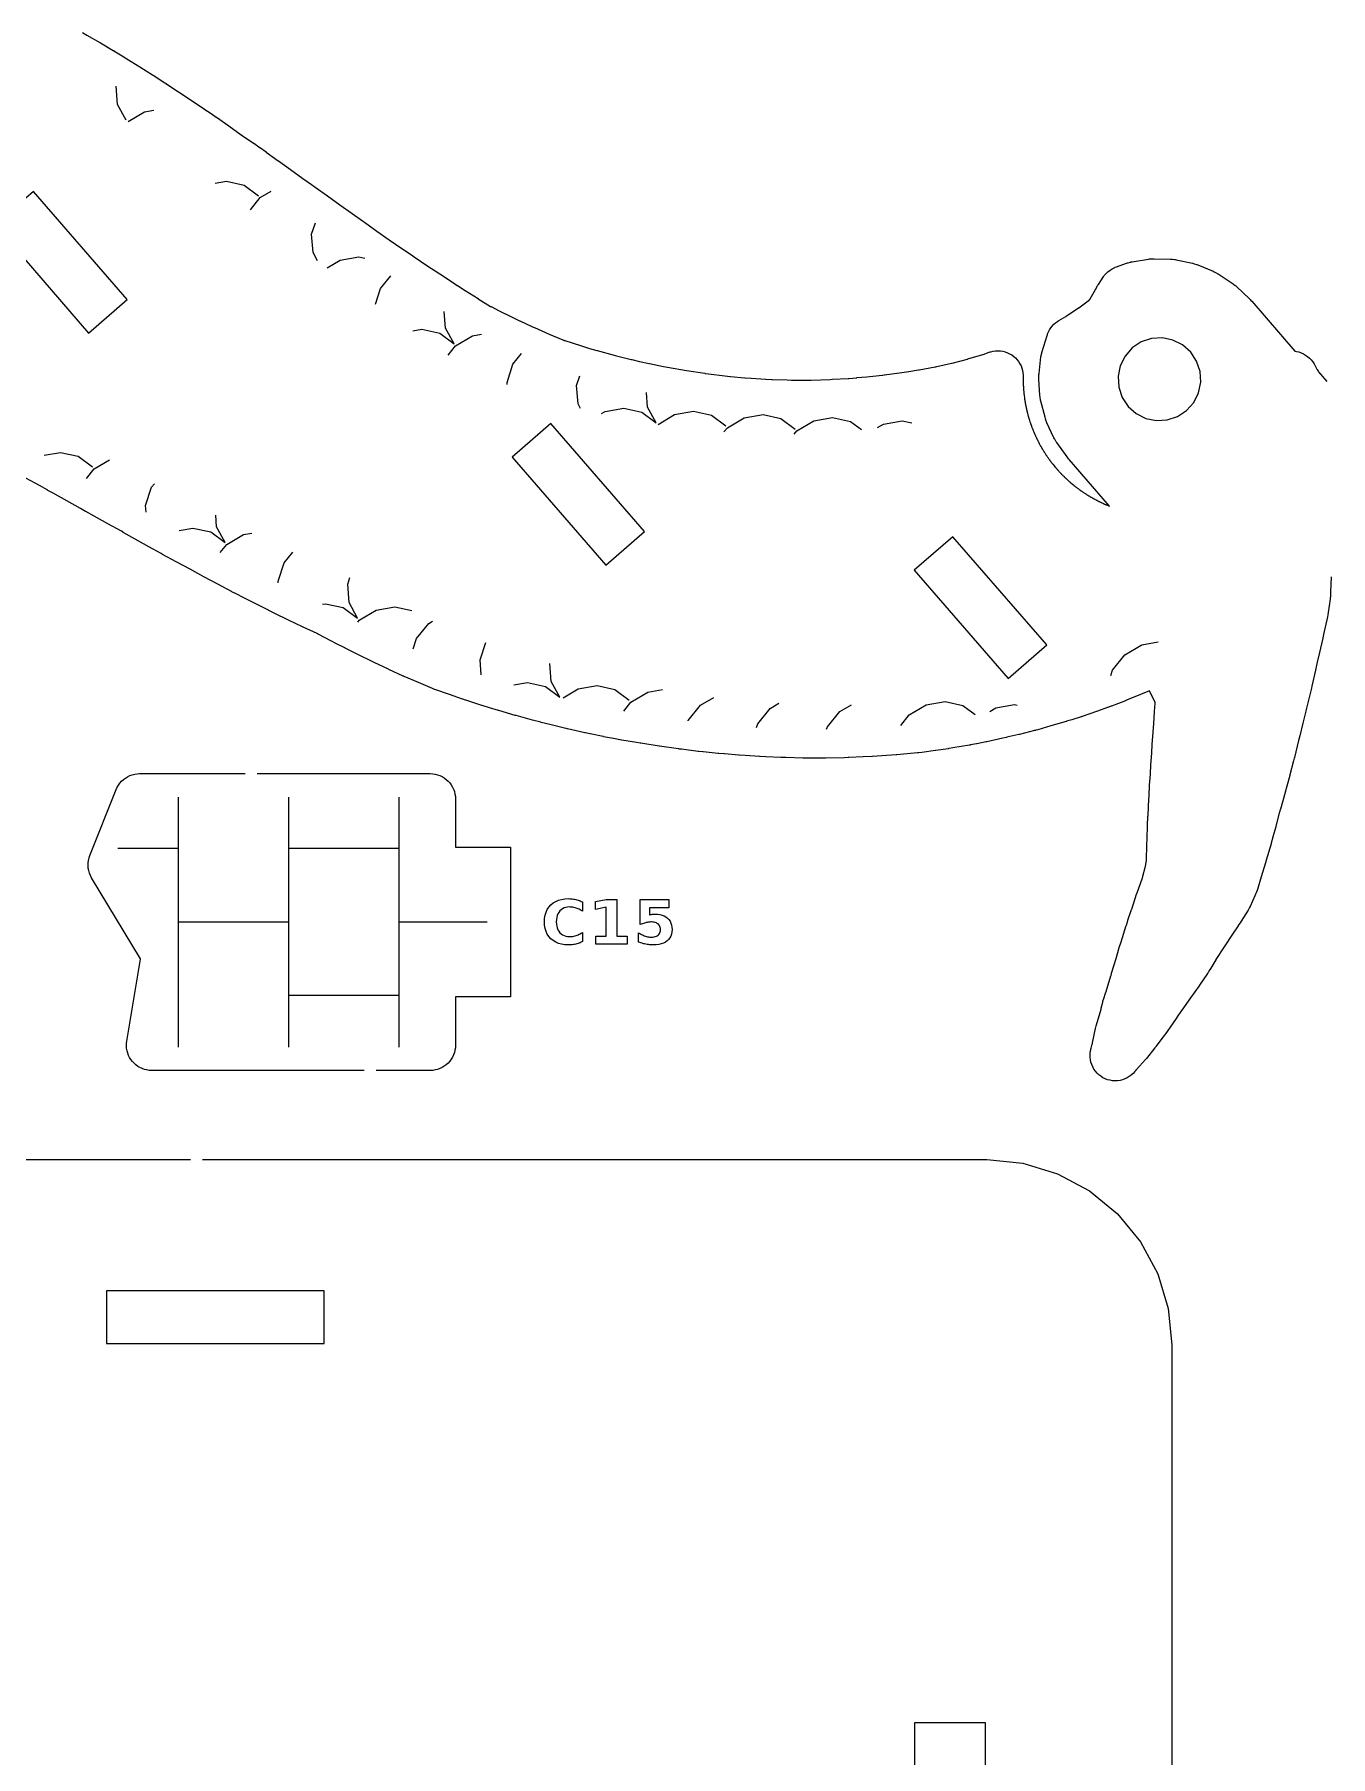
# Model space of a CAD drawing. Header units: millimetres. Extents: x 3 to 297, y 9 to 291.
# Drawn here: x 189.2 to 259.7, y 122.6 to 216.3 of the extents above; entities that cross this region are included whole.
import ezdxf

# ---------------------------------------------------------------- set-up
doc = ezdxf.new("R2010")
doc.units = ezdxf.units.MM
for name, color, linetype in [('CUT', 1, 'CONTINUOUS'), ('ENGRAVE', 5, 'CONTINUOUS'), ('SCORE', 7, 'CONTINUOUS')]:
    doc.layers.add(name, color=color, linetype=linetype)

msp = doc.modelspace()

# ---------------------------------------------------------------- linework, layer by layer
at = {"layer": 'CUT', "color": 1}
for points in [[(191.7605, 216.4085), (192.0038, 216.2678), (192.7196, 215.8595), (192.7291, 215.8541), (192.7385, 215.8486), (192.7479, 215.8431), (193.4452, 215.4302), (193.4554, 215.4241), (193.4655, 215.418), (193.4756, 215.4119), (193.9185, 215.1389), (193.923, 215.1361), (194.1742, 214.98), (194.1766, 214.9785), (194.8854, 214.5357), (195.5835, 214.101), (195.5911, 214.0962), (195.5988, 214.0913), (195.6065, 214.0864), (196.2492, 213.6739), (196.2534, 213.6712), (196.2842, 213.6512), (196.2932, 213.6454), (196.3021, 213.6395), (196.311, 213.6336), (196.9904, 213.1784), (197.6801, 212.7196), (198.3605, 212.2691), (198.3671, 212.2648), (198.3736, 212.2604), (198.3801, 212.256), (198.7674, 211.9929), (198.7715, 211.9902), (199.0457, 211.8025), (199.0519, 211.7982), (199.0581, 211.7939), (199.0644, 211.7895), (199.7312, 211.3218), (200.413, 210.843), (201.0841, 210.3791), (201.0897, 210.3752), (201.447, 210.1256), (201.4511, 210.1227), (201.7598, 209.9053), (201.7675, 209.8998), (202.4295, 209.4265), (202.4346, 209.4229), (203.0965, 208.945), (203.7614, 208.4654), (203.768, 208.4608), (204.2345, 208.1335), (204.2388, 208.1305), (204.4363, 207.9908), (204.4402, 207.988), (205.1077, 207.5123), (205.7767, 207.0345), (206.4474, 206.5559), (207.0098, 206.1556), (207.0139, 206.1527), (207.1201, 206.0765), (207.7966, 205.5949), (208.472, 205.1238), (209.1496, 204.66), (209.6743, 204.3046), (209.6788, 204.3015), (209.8333, 204.196), (210.5223, 203.7289), (211.214, 203.2676), (211.9097, 202.8132), (212.1731, 202.6445), (212.1784, 202.6411), (212.5992, 202.3688), (212.6044, 202.3655), (213.304, 201.9228), (213.3116, 201.9181), (213.9869, 201.5043), (214.0074, 201.4923), (214.0282, 201.4807), (214.0491, 201.4694), (214.4103, 201.2851), (214.7823, 201.0967), (214.7929, 201.0914), (215.5659, 200.7183), (215.5735, 200.7147), (216.2273, 200.4101), (216.3586, 200.3494), (216.3695, 200.3445), (217.1679, 199.9939), (217.1786, 199.9894), (217.9122, 199.6836), (217.9199, 199.6805), (217.9601, 199.6643), (217.9806, 199.6566), (218.0011, 199.6492), (218.0218, 199.6421), (218.8783, 199.3678), (218.886, 199.3654), (219.3714, 199.217), (219.3775, 199.2152), (219.7722, 199.099), (219.7798, 199.0968), (219.7875, 199.0946), (219.7951, 199.0925), (220.7154, 198.8473), (220.7218, 198.8456), (220.7628, 198.8352), (221.6491, 198.6122), (221.6569, 198.6103), (221.6648, 198.6085), (221.6726, 198.6067), (222.0984, 198.5114), (222.1017, 198.5106), (222.6273, 198.3916), (222.6381, 198.3893), (223.3981, 198.2315), (223.4071, 198.2297), (223.6127, 198.1904), (223.6246, 198.1883), (224.6487, 198.0128), (224.6514, 198.0124), (225.6578, 197.8596), (225.6655, 197.8585), (225.6731, 197.8575), (225.6807, 197.8565), (225.8582, 197.8341), (226.7316, 197.7233), (226.7424, 197.7221), (227.0305, 197.6906), (227.0369, 197.6899), (227.0433, 197.6893), (227.0497, 197.6887), (227.8307, 197.6201), (227.8395, 197.6194), (228.1821, 197.5942), (228.9464, 197.5393), (228.9534, 197.5389), (228.9605, 197.5384), (228.9675, 197.538), (229.289, 197.5224), (229.296, 197.5221), (229.3031, 197.5218), (229.3101, 197.5216), (230.1379, 197.5005), (230.3786, 197.4956), (230.3876, 197.4955), (231.3276, 197.4903), (231.3343, 197.4903), (231.341, 197.4903), (231.3473, 197.4904), (231.4378, 197.4919), (231.4486, 197.4921), (232.4667, 197.526), (232.4746, 197.5264), (232.6026, 197.5323), (232.6103, 197.5327), (233.4615, 197.5828), (233.47, 197.5833), (233.4784, 197.584), (233.4869, 197.5846), (233.9249, 197.6226), (233.9312, 197.6232), (234.4653, 197.6751), (235.3089, 197.7653), (235.3156, 197.7661), (235.418, 197.7783), (235.4269, 197.7794), (236.3804, 197.9064), (236.7512, 197.9595), (236.7579, 197.9605), (237.2873, 198.0423), (237.2975, 198.0439), (237.3077, 198.0457), (237.3179, 198.0475), (238.1991, 198.2142), (238.2065, 198.2157), (238.2139, 198.2171), (238.2213, 198.2187), (238.2885, 198.2332), (239.0798, 198.4074), (239.0913, 198.41), (239.1029, 198.4128), (239.1144, 198.4157), (239.9452, 198.6327), (239.9538, 198.635), (239.9593, 198.6365), (239.9778, 198.6418), (240.7787, 198.881), (240.7905, 198.8847), (240.8023, 198.8885), (240.8141, 198.8924), (241.1336, 199.002), (241.195, 199.0215), (241.2257, 199.0304), (241.3521, 199.0606), (241.4825, 199.0788), (241.6141, 199.0845), (241.7457, 199.0775), (241.876, 199.058), (242.0038, 199.0261), (242.1279, 198.9821), (242.2473, 198.9264), (242.3608, 198.8596), (242.4674, 198.7822), (242.5661, 198.695), (242.656, 198.5987), (242.7363, 198.4943), (242.8062, 198.3827), (242.8652, 198.2648), (242.9125, 198.1419), (242.9479, 198.0151), (242.971, 197.8854), (242.9815, 197.7559), (242.9828, 197.7137), (242.9834, 197.6506), (242.9832, 197.6383), (242.9829, 197.6209), (242.9825, 197.6092), (242.9823, 197.5951), (242.9821, 197.5486), (242.9822, 197.5345), (242.9824, 197.5226), (242.9835, 197.4903), (242.9841, 197.4627), (242.9846, 197.4242), (242.9845, 197.3855), (242.9845, 197.3808), (242.9844, 197.3666), (242.9845, 197.3525), (242.9848, 197.3383), (242.9861, 197.2919), (242.9867, 197.2778), (242.9874, 197.2661), (242.9882, 197.2488), (242.9889, 197.2314), (242.9894, 197.2141), (242.9898, 197.2024), (242.9903, 197.1883), (242.9926, 197.1419), (242.9935, 197.1278), (242.9944, 197.116), (242.9972, 197.0837), (242.9994, 197.0562), (243.002, 197.0178), (243.004, 196.9792), (243.0042, 196.9744), (243.0049, 196.9603), (243.0058, 196.9462), (243.0068, 196.9321), (243.0108, 196.8858), (243.0121, 196.8717), (243.0134, 196.8601), (243.0151, 196.8428), (243.0168, 196.8255), (243.0183, 196.8082), (243.0193, 196.7966), (243.0206, 196.7825), (243.0255, 196.7363), (243.0271, 196.7223), (243.0286, 196.7107), (243.0307, 196.6935), (243.0327, 196.6762), (243.0346, 196.659), (243.0358, 196.6477), (243.0373, 196.6338), (243.0471, 196.5569), (243.0489, 196.5433), (243.0576, 196.4816), (243.0597, 196.4676), (243.0616, 196.4561), (243.0643, 196.4389), (243.0669, 196.4218), (243.0694, 196.4046), (243.071, 196.393), (243.0731, 196.3791), (243.0805, 196.3332), (243.0829, 196.3193), (243.085, 196.3078), (243.0881, 196.2907), (243.091, 196.2736), (243.0938, 196.2565), (243.0957, 196.2449), (243.098, 196.231), (243.1064, 196.1853), (243.1091, 196.1714), (243.1115, 196.1598), (243.1185, 196.1282), (243.1242, 196.1011), (243.1317, 196.0634), (243.1387, 196.0254), (243.1395, 196.0207), (243.1421, 196.0068), (243.1448, 195.9929), (243.1476, 195.9791), (243.1575, 195.9337), (243.1607, 195.9199), (243.1635, 195.9085), (243.1674, 195.8916), (243.1713, 195.8747), (243.1751, 195.8578), (243.1775, 195.8464), (243.1807, 195.8326), (243.1915, 195.7874), (243.1949, 195.7737), (243.198, 195.7622), (243.2067, 195.7311), (243.2139, 195.7044), (243.2235, 195.6671), (243.2326, 195.6296), (243.2336, 195.6249), (243.2369, 195.6111), (243.2404, 195.5974), (243.244, 195.5837), (243.2564, 195.539), (243.2603, 195.5254), (243.2637, 195.5142), (243.2686, 195.4976), (243.2733, 195.4809), (243.278, 195.4642), (243.2811, 195.4529), (243.285, 195.4393), (243.2983, 195.3948), (243.3025, 195.3813), (243.3061, 195.3702), (243.3113, 195.3536), (243.3164, 195.337), (243.3215, 195.3204), (243.3247, 195.3096), (243.3288, 195.2962), (243.3525, 195.2224), (243.3568, 195.2093), (243.3767, 195.1503), (243.3813, 195.1369), (243.3853, 195.126), (243.3911, 195.1096), (243.3968, 195.0932), (243.4024, 195.0768), (243.4061, 195.0657), (243.4107, 195.0523), (243.4264, 195.0086), (243.4314, 194.9954), (243.4356, 194.9845), (243.4417, 194.9682), (243.4477, 194.952), (243.4537, 194.9356), (243.4576, 194.9247), (243.4625, 194.9114), (243.479, 194.868), (243.4842, 194.8548), (243.4887, 194.8439), (243.5014, 194.8141), (243.512, 194.7885), (243.5264, 194.7528), (243.5402, 194.7168), (243.5419, 194.7123), (243.5469, 194.6991), (243.5521, 194.6859), (243.5575, 194.6728), (243.5756, 194.63), (243.5812, 194.6171), (243.586, 194.6064), (243.593, 194.5906), (243.5999, 194.5746), (243.6068, 194.5587), (243.6113, 194.5479), (243.6169, 194.5349), (243.6358, 194.4925), (243.6417, 194.4797), (243.6468, 194.469), (243.6611, 194.4399), (243.6731, 194.415), (243.6894, 194.3801), (243.7052, 194.3449), (243.7071, 194.3405), (243.7129, 194.3276), (243.7188, 194.3148), (243.7249, 194.302), (243.7452, 194.2602), (243.7516, 194.2476), (243.757, 194.2372), (243.7648, 194.2218), (243.7726, 194.2062), (243.7803, 194.1907), (243.7854, 194.1802), (243.7917, 194.1675), (243.8129, 194.1262), (243.8195, 194.1137), (243.8251, 194.1034), (243.8333, 194.0881), (243.8414, 194.0728), (243.8494, 194.0574), (243.8545, 194.0473), (243.8611, 194.0349), (243.8979, 193.9667), (243.9046, 193.9546), (243.9349, 193.9003), (243.942, 193.888), (243.9479, 193.8779), (243.9566, 193.8629), (243.9652, 193.8479), (243.9737, 193.8327), (243.9794, 193.8225), (243.9864, 193.8102), (244.0099, 193.7702), (244.0172, 193.758), (244.0233, 193.7481), (244.0323, 193.7333), (244.0412, 193.7184), (244.05, 193.7034), (244.0559, 193.6933), (244.0632, 193.6812), (244.0874, 193.6416), (244.095, 193.6296), (244.1014, 193.6197), (244.1193, 193.5927), (244.1344, 193.5696), (244.1551, 193.5371), (244.1754, 193.5042), (244.1778, 193.5001), (244.1852, 193.488), (244.1927, 193.4761), (244.2004, 193.4642), (244.226, 193.4254), (244.234, 193.4137), (244.2406, 193.4042), (244.2504, 193.3898), (244.2602, 193.3755), (244.2698, 193.361), (244.2762, 193.3513), (244.2841, 193.3395), (244.3105, 193.3013), (244.3187, 193.2898), (244.3257, 193.2802), (244.345, 193.2543), (244.3614, 193.232), (244.3838, 193.2007), (244.4059, 193.169), (244.4085, 193.165), (244.4166, 193.1534), (244.4247, 193.1418), (244.4331, 193.1304), (244.4608, 193.0931), (244.4693, 193.0818), (244.4765, 193.0726), (244.4871, 193.0589), (244.4976, 193.0451), (244.508, 193.0312), (244.5149, 193.0218), (244.5235, 193.0105), (244.5519, 192.9738), (244.5607, 192.9627), (244.5681, 192.9537), (244.579, 192.9401), (244.5897, 192.9265), (244.6004, 192.9128), (244.6073, 192.9039), (244.616, 192.8928), (244.6648, 192.8326), (244.6735, 192.822), (244.7134, 192.7741), (244.7225, 192.7634), (244.7302, 192.7546), (244.7415, 192.7414), (244.7528, 192.7282), (244.7639, 192.7149), (244.7714, 192.7059), (244.7805, 192.6951), (244.8109, 192.66), (244.8203, 192.6494), (244.8282, 192.6408), (244.8398, 192.6279), (244.8513, 192.6149), (244.8627, 192.6018), (244.8703, 192.5929), (244.8797, 192.5823), (244.9108, 192.5479), (244.9204, 192.5375), (244.9286, 192.5289), (244.9511, 192.5057), (244.9702, 192.4857), (244.9965, 192.4576), (245.0225, 192.429), (245.0257, 192.4254), (245.0351, 192.4149), (245.0447, 192.4045), (245.0545, 192.3942), (245.0868, 192.3609), (245.0967, 192.3508), (245.105, 192.3426), (245.1173, 192.3304), (245.1295, 192.318), (245.1416, 192.3056), (245.1497, 192.2972), (245.1596, 192.2871), (245.1926, 192.2544), (245.2028, 192.2445), (245.2114, 192.2364), (245.2352, 192.2145), (245.2554, 192.1956), (245.2832, 192.1689), (245.3107, 192.1418), (245.314, 192.1384), (245.3241, 192.1284), (245.3342, 192.1186), (245.3445, 192.1089), (245.3786, 192.0773), (245.3891, 192.0678), (245.3978, 192.0601), (245.4107, 192.0485), (245.4236, 192.0369), (245.4364, 192.0251), (245.4449, 192.0172), (245.4554, 192.0076), (245.4901, 191.9768), (245.5008, 191.9675), (245.5097, 191.96), (245.5229, 191.9487), (245.5359, 191.9373), (245.549, 191.9258), (245.5574, 191.9182), (245.568, 191.909), (245.6269, 191.8588), (245.6375, 191.8499), (245.6855, 191.8102), (245.6965, 191.8013), (245.7056, 191.7941), (245.7192, 191.7832), (245.7327, 191.7723), (245.7461, 191.7612), (245.755, 191.7538), (245.766, 191.7448), (245.8024, 191.7159), (245.8135, 191.7073), (245.8228, 191.7002), (245.8366, 191.6896), (245.8503, 191.679), (245.8639, 191.6682), (245.873, 191.6609), (245.8842, 191.6522), (245.9211, 191.6241), (245.9325, 191.6156), (245.9421, 191.6086), (245.9685, 191.59), (245.991, 191.5739), (246.022, 191.5511), (246.0528, 191.5277), (246.0565, 191.5248), (246.0678, 191.5162), (246.0791, 191.5078), (246.0906, 191.4994), (246.1285, 191.4726), (246.1401, 191.4645), (246.1498, 191.458), (246.1641, 191.4482), (246.1783, 191.4383), (246.1925, 191.4283), (246.202, 191.4215), (246.2137, 191.4135), (246.2521, 191.3874), (246.2639, 191.3795), (246.2738, 191.3731), (246.3013, 191.356), (246.3246, 191.3411), (246.3568, 191.32), (246.3888, 191.2984), (246.3927, 191.2957), (246.4044, 191.2877), (246.4162, 191.2799), (246.4281, 191.2722), (246.4674, 191.2475), (246.4795, 191.2401), (246.4895, 191.2341), (246.5043, 191.2251), (246.5191, 191.216), (246.5338, 191.2068), (246.5437, 191.2005), (246.5557, 191.1931), (246.5955, 191.1692), (246.6077, 191.162), (246.6178, 191.1562), (246.6329, 191.1475), (246.6478, 191.1387), (246.6627, 191.1298), (246.6724, 191.1239), (246.6845, 191.1168), (246.7517, 191.0783), (246.7637, 191.0715), (246.8182, 191.0413), (246.8306, 191.0346), (246.8409, 191.0291), (246.8563, 191.021), (246.8715, 191.0127), (246.8867, 191.0043), (246.8969, 190.9986), (246.9093, 190.9918), (246.9504, 190.9701), (246.963, 190.9636), (246.9734, 190.9584), (246.9889, 190.9506), (247.0043, 190.9426), (247.0197, 190.9345), (247.03, 190.929), (247.0425, 190.9225), (247.084, 190.9016), (247.0967, 190.8954), (247.1074, 190.8903), (247.1368, 190.8769), (247.1619, 190.8651), (247.1965, 190.8484), (247.2311, 190.8311), (247.2353, 190.8289), (247.248, 190.8226), (247.2607, 190.8163), (247.2735, 190.8103), (247.3156, 190.7908), (247.3286, 190.785), (247.3393, 190.7804), (247.3551, 190.7734), (247.371, 190.7663), (247.3868, 190.7591), (247.3973, 190.7542), (247.4102, 190.7484), (247.4528, 190.7298), (247.4658, 190.7243), (247.4768, 190.7198), (247.5069, 190.708), (247.5326, 190.6976), (247.5681, 190.6828), (247.6035, 190.6674), (247.6079, 190.6655), (247.6209, 190.6598), (247.6339, 190.6543), (247.647, 190.6489), (247.686, 190.6335), (245.4928, 193.1613), (245.4534, 193.2089), (245.4152, 193.2573), (245.378, 193.3067), (244.8181, 194.0873), (244.7833, 194.1383), (244.7656, 194.1656), (244.7031, 194.2722), (244.688, 194.301), (244.6606, 194.3563), (244.2792, 195.1718), (244.2543, 195.2284), (244.2419, 195.2584), (244.2001, 195.3747), (244.1906, 195.4058), (244.1737, 195.4652), (243.9487, 196.3369), (243.9347, 196.3971), (243.928, 196.4289), (243.9083, 196.5509), (243.9046, 196.5832), (243.899, 196.6447), (243.838, 197.5429), (243.8352, 197.6046), (243.8345, 197.6371), (243.8375, 197.7606), (243.8398, 197.7931), (243.8456, 197.8546), (243.9507, 198.7487), (243.9593, 198.8099), (243.9646, 198.842), (243.9903, 198.9628), (243.9985, 198.9943), (244.0155, 199.0537), (244.283, 199.913), (244.3026, 199.9713), (244.3135, 200.0015), (244.3615, 200.1167), (244.4206, 200.2287), (244.4897, 200.3347), (244.5684, 200.4339), (244.6558, 200.5254), (244.7512, 200.6086), (244.8525, 200.6816), (244.8793, 200.6991), (244.9316, 200.7316), (245.3018, 200.9496), (245.3173, 200.959), (245.3326, 200.9687), (245.3478, 200.9786), (245.9691, 201.396), (245.9834, 201.4059), (245.9975, 201.416), (246.0116, 201.4263), (246.5873, 201.8625), (246.6015, 201.8739), (246.6139, 201.8854), (246.6236, 201.8993), (246.633, 201.9149), (246.9919, 202.5559), (247.0144, 202.5945), (247.0375, 202.6327), (247.0612, 202.6704), (247.0683, 202.6813), (247.0723, 202.6875), (247.0764, 202.6937), (247.0805, 202.6999), (247.3381, 203.086), (247.3791, 203.1441), (247.4013, 203.1737), (247.4934, 203.2843), (247.5983, 203.386), (247.7133, 203.4759), (247.8372, 203.5532), (247.9668, 203.616), (248.0009, 203.6303), (248.0671, 203.6561), (248.6099, 203.8512), (248.6685, 203.8708), (248.6996, 203.8803), (248.8192, 203.9112), (248.851, 203.9179), (248.9118, 203.9291), (249.8005, 204.0728), (249.8617, 204.0812), (249.894, 204.0849), (250.0173, 204.0933), (250.0498, 204.094), (250.1116, 204.0939), (251.0115, 204.0718), (251.0733, 204.0688), (251.1057, 204.0665), (251.2284, 204.0521), (251.2605, 204.0468), (251.3212, 204.0354), (252.2018, 203.8483), (252.2619, 203.834), (252.2934, 203.8258), (252.4114, 203.7891), (252.442, 203.778), (252.4995, 203.7556), (253.3307, 203.4099), (253.3872, 203.3848), (253.4167, 203.371), (253.5259, 203.3132), (253.5539, 203.2967), (253.6064, 203.2641), (254.3599, 202.7715), (254.4108, 202.7365), (254.4372, 202.7175), (254.5339, 202.6406), (254.5584, 202.6192), (254.604, 202.5775), (255.2978, 201.9131), (255.3414, 201.8694), (255.384, 201.8247), (255.4256, 201.7789), (257.776, 199.0698), (257.785, 199.0599), (257.7866, 199.0597), (257.8626, 199.0499), (257.994, 199.0198), (258.1217, 198.9769), (258.2447, 198.9218), (258.3617, 198.8549), (258.4715, 198.7768), (258.5732, 198.6884), (258.6657, 198.5904), (258.7483, 198.4839), (258.819, 198.3714), (258.9804, 198.0841), (258.9876, 198.0717), (258.9951, 198.0594), (259.0514, 197.9701), (259.0674, 197.9461), (259.0845, 197.923), (259.1496, 197.8399), (259.1586, 197.8286), (259.1679, 197.8176), (259.5152, 197.4173)], [(259.7534, 186.7881), (259.7172, 185.948), (259.7113, 185.7765), (259.7069, 185.7052), (259.7006, 185.6341), (259.6925, 185.5631), (259.589, 184.8363), (259.5821, 184.793), (259.5745, 184.7499), (259.5662, 184.7068), (259.5505, 184.6319), (259.549, 184.6248), (259.5474, 184.6177), (259.5459, 184.6106), (259.3321, 183.6447), (259.2917, 183.4596), (259.2901, 183.4524), (259.1158, 182.6747), (258.9982, 182.1456), (258.9968, 182.1396), (258.8982, 181.7055), (258.6999, 180.8278), (258.6985, 180.822), (258.6791, 180.7379), (258.6763, 180.7261), (258.4495, 179.7819), (258.4491, 179.7805), (258.3787, 179.4889), (258.3771, 179.4824), (258.2156, 178.8275), (258.0478, 178.1425), (258.0464, 178.137), (257.9819, 177.8782), (257.75, 176.9487), (257.7468, 176.9361), (257.7435, 176.9235), (257.7403, 176.9113), (257.7036, 176.7754), (257.5034, 176.0085), (257.5004, 175.9973), (257.4974, 175.9862), (257.4944, 175.9751), (257.3317, 175.3931), (257.2431, 175.0654), (257.2398, 175.0532), (256.9846, 174.1435), (256.983, 174.1377), (256.9489, 174.0113), (256.9472, 174.0049), (256.7451, 173.2225), (256.7418, 173.2102), (256.7386, 173.1979), (256.7352, 173.1857), (256.581, 172.6325), (256.5794, 172.6264), (256.4914, 172.2978), (256.4874, 172.2832), (256.4834, 172.2686), (256.4792, 172.2541), (256.2215, 171.3719), (256.2195, 171.3649), (256.2174, 171.3579), (256.2153, 171.3509), (256.1753, 171.2192), (256.1744, 171.2165), (255.942, 170.4578), (255.7338, 169.777), (255.7331, 169.7748), (255.7065, 169.6882), (255.6751, 169.5979), (255.6406, 169.5089), (255.6028, 169.421), (255.3356, 168.8557), (255.301, 168.7875), (255.2645, 168.7205), (255.226, 168.6545), (254.8531, 168.0542), (254.8456, 168.0423), (254.838, 168.0304), (254.8304, 168.0185), (254.6938, 167.8086), (254.6893, 167.8018), (254.6848, 167.795), (254.6803, 167.7882), (254.3783, 167.3363), (253.926, 166.6506), (253.9217, 166.644), (253.4816, 165.9581), (253.4779, 165.9522), (253.4742, 165.9462), (253.4705, 165.9403), (253.1468, 165.4094), (253.1418, 165.4012), (253.1367, 165.3931), (253.1317, 165.385), (253.054, 165.2616), (253.0419, 165.2428), (253.0297, 165.2241), (253.0174, 165.2055), (252.5828, 164.5639), (252.5747, 164.552), (252.5665, 164.5401), (252.5582, 164.5283), (252.0928, 163.872), (251.6262, 163.2121), (251.6215, 163.2052), (251.6167, 163.1983), (251.6121, 163.1914), (251.3401, 162.7836), (251.3318, 162.7713), (251.3235, 162.7591), (251.315, 162.7468), (251.1537, 162.5162), (251.1486, 162.5089), (250.6911, 161.8641), (250.6813, 161.8504), (250.6714, 161.8369), (250.6615, 161.8233), (250.2119, 161.2222), (250.1935, 161.1981), (250.1748, 161.1743), (250.1558, 161.1506), (249.6913, 160.5849), (249.6754, 160.5659), (249.6593, 160.5471), (249.6431, 160.5284), (249.1611, 159.9838), (249.1436, 159.9631), (249.1266, 159.9421), (249.1066, 159.9163), (249.0849, 159.8889), (249.0638, 159.8631), (248.9733, 159.7627), (248.8718, 159.6706), (248.7617, 159.5891), (248.644, 159.5189), (248.5199, 159.4608), (248.3907, 159.4153), (248.2576, 159.3829), (248.1219, 159.3639), (247.9849, 159.3586), (247.8482, 159.3668), (247.7129, 159.3887), (247.5805, 159.4239), (247.4522, 159.4721), (247.3294, 159.5328), (247.2132, 159.6055), (247.1048, 159.6893), (247.0054, 159.7835), (246.9157, 159.8872), (246.8369, 159.9992), (246.7696, 160.1186), (246.7145, 160.244), (246.6721, 160.3743), (246.643, 160.5082), (246.6273, 160.6443), (246.6252, 160.7814), (246.6368, 160.9179), (246.6616, 161.0507), (246.6685, 161.0799), (246.6836, 161.1375), (246.7453, 161.3531), (246.7515, 161.3766), (246.7573, 161.4002), (246.7625, 161.4239), (246.9214, 162.2104), (246.9372, 162.2793), (246.9583, 162.3612), (246.9697, 162.4027), (247.2226, 163.2684), (247.2261, 163.2809), (247.2295, 163.2934), (247.2327, 163.306), (247.3141, 163.6359), (247.3284, 163.689), (247.3437, 163.7418), (247.3602, 163.7943), (247.4924, 164.1879), (247.4955, 164.1973), (247.4985, 164.2067), (247.5014, 164.2162), (247.7605, 165.0786), (247.7655, 165.0964), (247.7784, 165.1444), (247.7885, 165.1822), (247.7997, 165.2216), (248.0383, 166.0158), (248.0412, 166.026), (248.1878, 166.546), (248.1955, 166.5722), (248.2034, 166.5982), (248.2116, 166.6242), (248.3114, 166.9301), (248.5948, 167.8047), (248.5971, 167.8117), (248.5992, 167.8188), (248.6014, 167.8259), (248.6558, 168.0089), (248.665, 168.0384), (248.6745, 168.0678), (248.6843, 168.0971), (248.89, 168.6873), (248.8924, 168.6942), (248.8947, 168.7012), (248.897, 168.7081), (249.1564, 169.5139), (249.1631, 169.5343), (249.1698, 169.5539), (249.1774, 169.5757), (249.1823, 169.5891), (249.1851, 169.597), (249.4785, 170.3981), (249.4887, 170.4286), (249.4982, 170.4593), (249.5068, 170.4903), (249.6261, 170.9655), (249.632, 170.9914), (249.6373, 171.0175), (249.6421, 171.0436), (249.6902, 171.3433), (249.6955, 171.3868), (249.6993, 171.4302), (249.7016, 171.474), (249.7113, 172.0891), (249.7117, 172.1081), (249.7123, 172.1271), (249.713, 172.146), (249.7325, 172.587), (249.7328, 172.5969), (249.7494, 173.1852), (249.75, 173.2023), (249.7507, 173.2193), (249.7515, 173.2362), (249.7793, 173.7548), (249.7796, 173.7636), (249.8004, 174.2923), (249.8011, 174.3075), (249.8019, 174.3227), (249.8028, 174.3378), (249.8382, 174.9085), (249.8386, 174.9163), (249.863, 175.409), (249.8638, 175.4225), (249.8646, 175.436), (249.8654, 175.4495), (249.9074, 176.0503), (249.9078, 176.0571), (249.9369, 176.5517), (249.9376, 176.5627), (249.9796, 177.1889), (250.0123, 177.6767), (250.0124, 177.6782), (250.0563, 178.3215), (250.057, 178.3306), (250.0927, 178.8061), (250.1407, 179.4456), (250.1415, 179.4559), (250.1775, 179.891), (250.1785, 179.9095), (250.1782, 179.9226), (250.1739, 179.935), (250.1664, 179.9519), (249.8635, 180.5905), (249.3645, 180.3823), (248.6173, 180.0696), (248.5977, 180.0616), (248.5781, 180.0537), (248.5583, 180.046), (247.7911, 179.7531), (247.7818, 179.7496), (247.6657, 179.7062), (247.6544, 179.7021), (247.6432, 179.698), (247.6319, 179.694), (246.9805, 179.4641), (246.9776, 179.4631), (246.1983, 179.19), (246.1774, 179.1829), (246.1565, 179.1759), (246.1354, 179.1691), (245.6322, 179.0113), (245.6242, 179.0088), (245.3443, 178.9229), (245.3354, 178.9202), (245.3265, 178.9176), (245.3176, 178.9149), (244.4844, 178.6719), (243.7831, 178.4669), (243.7742, 178.4643), (243.6725, 178.4354), (243.6494, 178.429), (243.6262, 178.4228), (243.6029, 178.4169), (242.7769, 178.2134), (242.768, 178.2112), (242.759, 178.209), (242.75, 178.2069), (242.0919, 178.0544), (242.0846, 178.0527), (242.0772, 178.051), (242.0699, 178.0494), (241.8759, 178.0067), (241.0101, 177.8142), (240.9969, 177.8113), (240.9836, 177.8085), (240.9703, 177.8058), (240.4558, 177.7023), (240.4464, 177.7004), (240.1068, 177.6347), (240.0918, 177.6319), (240.0768, 177.6291), (240.0618, 177.6265), (239.1605, 177.4732), (239.1554, 177.4724), (238.9469, 177.4377), (238.931, 177.4352), (238.9151, 177.4327), (238.899, 177.4304), (238.2195, 177.3343), (238.2102, 177.333), (237.4703, 177.2337), (237.4597, 177.2324), (237.2999, 177.2122), (237.2782, 177.2096), (237.2565, 177.2073), (237.2347, 177.2051), (236.2859, 177.1169), (236.2783, 177.1162), (236.11, 177.1015), (236.098, 177.1005), (236.0859, 177.0996), (236.0738, 177.0987), (235.2877, 177.0445), (235.2826, 177.0442), (234.7827, 177.0116), (234.7721, 177.011), (234.7615, 177.0104), (234.7508, 177.0098), (234.2773, 176.9866), (234.2717, 176.9863), (233.4921, 176.9514), (233.481, 176.9509), (233.4699, 176.9505), (233.4587, 176.9501), (233.2531, 176.9444), (233.247, 176.9442), (232.2411, 176.9206), (232.223, 176.9203), (232.2049, 176.9201), (232.1867, 176.92), (231.1503, 176.9238), (231.1404, 176.9239), (231.0129, 176.9253), (231.0049, 176.9254), (230.9969, 176.9255), (230.9889, 176.9257), (230.0698, 176.9469), (230.0636, 176.947), (229.8261, 176.9536), (229.8165, 176.9539), (229.8069, 176.9542), (229.7973, 176.9546), (228.9725, 176.9893), (228.9661, 176.9896), (228.6648, 177.0037), (228.6533, 177.0043), (228.6418, 177.0049), (228.6303, 177.0056), (227.8544, 177.0554), (227.8477, 177.0558), (227.525, 177.0782), (227.5158, 177.0789), (227.5066, 177.0796), (227.4974, 177.0803), (226.716, 177.1453), (226.709, 177.1459), (226.4111, 177.1722), (226.4021, 177.1731), (226.393, 177.1739), (226.384, 177.1748), (225.5566, 177.2593), (225.5494, 177.2601), (225.3202, 177.2848), (225.3103, 177.2859), (225.3004, 177.287), (225.2905, 177.2882), (224.3734, 177.4008), (224.3661, 177.4017), (224.2491, 177.4167), (224.2398, 177.4179), (224.2305, 177.4192), (224.2212, 177.4205), (223.1867, 177.568), (223.1785, 177.5692), (223.1641, 177.5714), (223.1582, 177.5723), (222.16, 177.7255), (222.1518, 177.7268), (222.1436, 177.7281), (222.1352, 177.7295), (221.9388, 177.7622), (221.9318, 177.7633), (221.1386, 177.8997), (221.1304, 177.9011), (221.1223, 177.9026), (221.114, 177.904), (220.6871, 177.9829), (220.68, 177.9842), (220.1358, 178.0878), (220.1262, 178.0896), (220.1166, 178.0915), (220.107, 178.0935), (219.4058, 178.2376), (219.3987, 178.2391), (219.148, 178.292), (219.139, 178.2939), (219.1299, 178.2959), (219.1207, 178.298), (218.165, 178.5138), (218.1532, 178.5165), (218.0998, 178.529), (218.0932, 178.5306), (218.0866, 178.5322), (218.0799, 178.5338), (217.2119, 178.7474), (217.2045, 178.7493), (216.7488, 178.8642), (216.7422, 178.8658), (216.7357, 178.8675), (216.7291, 178.8692), (216.2694, 178.9901), (216.2625, 178.992), (215.3725, 179.2311), (215.362, 179.2339), (215.3485, 179.2377), (215.3372, 179.2409), (215.3327, 179.2422), (215.326, 179.2441), (214.4345, 179.5049), (214.4263, 179.5073), (214.4182, 179.5097), (214.4101, 179.5122), (213.9306, 179.6591), (213.9233, 179.6614), (213.5325, 179.7836), (213.5248, 179.786), (213.5172, 179.7884), (213.5095, 179.7909), (212.633, 180.0765), (212.6285, 180.078), (212.4679, 180.131), (212.4613, 180.1331), (212.4547, 180.1354), (212.4481, 180.1376), (211.7543, 180.3745), (211.7497, 180.376), (210.9576, 180.6497), (210.9512, 180.6519), (210.9448, 180.6542), (210.9385, 180.6564), (210.9368, 180.657), (210.8984, 180.6714), (210.8602, 180.6864), (210.8222, 180.7019), (210.059, 181.0283), (210.0574, 181.029), (209.2753, 181.3647), (209.2661, 181.3687), (209.2572, 181.3726), (209.2434, 181.3788), (209.2367, 181.3818), (209.2278, 181.3859), (208.4546, 181.742), (208.4467, 181.7456), (208.4389, 181.7493), (208.431, 181.753), (207.6544, 182.123), (207.6477, 182.1262), (207.4736, 182.2103), (207.462, 182.216), (206.8738, 182.5072), (206.1065, 182.8875), (206.1003, 182.8906), (206.094, 182.8938), (206.0877, 182.897), (205.6049, 183.1426), (205.5988, 183.1457), (205.3281, 183.2853), (205.3198, 183.2896), (204.5906, 183.6718), (204.5758, 183.6793), (204.5609, 183.6866), (204.5459, 183.6937), (203.7868, 184.0404), (203.7727, 184.047), (203.7576, 184.0541), (203.744, 184.0606), (202.9858, 184.4282), (202.9778, 184.4321), (202.2072, 184.8121), (202.2053, 184.813), (201.9116, 184.9584), (201.9005, 184.964), (201.4311, 185.2018), (200.6613, 185.5901), (200.6569, 185.5924), (200.0215, 185.9158), (200.0144, 185.9194), (199.9019, 185.9775), (199.895, 185.9811), (199.8882, 185.9847), (199.8813, 185.9883), (199.134, 186.3853), (199.1297, 186.3876), (198.3788, 186.7901), (198.0506, 186.9658), (198.0422, 186.9703), (197.6228, 187.1987), (196.8744, 187.6031), (196.1224, 188.0095), (196.1134, 188.0144), (196.0518, 188.0483), (196.0454, 188.0519), (195.378, 188.4241), (195.3749, 188.4258), (194.6365, 188.8401), (194.6349, 188.841), (193.9898, 189.2041), (193.9845, 189.2071), (193.8868, 189.2627), (193.1522, 189.6726), (192.4075, 190.0867), (191.9413, 190.3445), (191.9353, 190.3479), (191.6647, 190.4994), (190.9201, 190.9171), (190.1783, 191.3297), (189.8881, 191.4904), (189.882, 191.4937), (189.4313, 191.7463), (188.6858, 192.1587)], [(207.1091, 159.925), (195.5328, 159.925), (195.4022, 159.9313), (195.271, 159.9504), (195.1423, 159.9821), (195.0172, 160.026), (194.8969, 160.0817), (194.7826, 160.1488), (194.6752, 160.2265), (194.5758, 160.3143), (194.4854, 160.4112), (194.4047, 160.5163), (194.3345, 160.6288), (194.2754, 160.7475), (194.2281, 160.8713), (194.1928, 160.9991), (194.1701, 161.1297), (194.16, 161.2619), (194.1628, 161.3944), (194.178, 161.5243), (194.9203, 165.9781), (194.9211, 165.985), (194.9179, 165.9911), (192.2665, 170.4101), (192.2013, 170.5326), (192.1482, 170.6628), (192.1087, 170.7978), (192.0832, 170.9361), (192.072, 171.0763), (192.0751, 171.2169), (192.0926, 171.3565), (192.1243, 171.4935), (192.1691, 171.6248), (193.6042, 175.2124), (193.6603, 175.3346), (193.7291, 175.4523), (193.8092, 175.5626), (193.8999, 175.6644), (194.0003, 175.7567), (194.1092, 175.8387), (194.2258, 175.9094), (194.3488, 175.9683), (194.477, 176.0147), (194.6091, 176.0481), (194.744, 176.0683), (194.8783, 176.075), (200.6286, 176.075)], [(201.2786, 176.075), (210.7018, 176.075), (210.8348, 176.0685), (210.9683, 176.0487), (211.0992, 176.0159), (211.2262, 175.9704), (211.3482, 175.9127), (211.464, 175.8433), (211.5723, 175.763), (211.6723, 175.6723), (211.763, 175.5723), (211.8433, 175.464), (211.9127, 175.3482), (211.9704, 175.2262), (212.0159, 175.0992), (212.0487, 174.9683), (212.0685, 174.8348), (212.075, 174.7018), (212.075, 172.075), (215.075, 172.075), (215.075, 163.925), (212.075, 163.925), (212.075, 161.2982), (212.0685, 161.1652), (212.0487, 161.0317), (212.0159, 160.9008), (211.9704, 160.7738), (211.9127, 160.6518), (211.8433, 160.536), (211.763, 160.4277), (211.6723, 160.3277), (211.5723, 160.237), (211.464, 160.1567), (211.3482, 160.0873), (211.2262, 160.0296), (211.0992, 159.9841), (210.9683, 159.9513), (210.8348, 159.9315), (210.7018, 159.925), (207.7591, 159.925)], [(10.2328, 149.8682), (10.6226, 150.5976), (11.8756, 152.1244), (13.4024, 153.3774), (15.1443, 154.3084), (17.0344, 154.8818), (18.9963, 155.075), (197.6474, 155.075)], [(198.2974, 155.075), (241.0037, 155.075), (242.9656, 154.8818), (244.8557, 154.3084), (246.5976, 153.3774), (248.1244, 152.1244), (249.3774, 150.5976), (250.3084, 148.8557), (250.8818, 146.9656), (251.075, 145.0037), (251.075, 18.9963), (250.8818, 17.0344), (250.3084, 15.1443), (250.0728, 14.7035)]]:
    msp.add_lwpolyline(points, dxfattribs=at)
for points in [[(192.0959, 200.0475), (194.2033, 201.8759), (189.0983, 207.76), (186.9909, 205.9316), (192.0959, 200.0475)], [(252.649, 197.3782), (252.6136, 197.9655), (252.4275, 198.5237), (252.1032, 199.0146), (251.6629, 199.4049), (251.1365, 199.668), (250.5601, 199.7858), (249.9728, 199.7505), (249.4146, 199.5643), (248.9236, 199.24), (248.5333, 198.7997), (248.2703, 198.2734), (248.1524, 197.6969), (248.1878, 197.1096), (248.3739, 196.5514), (248.6982, 196.0605), (249.1385, 195.6702), (249.6648, 195.4071), (250.2413, 195.2893), (250.8286, 195.3246), (251.3868, 195.5108), (251.8778, 195.8351), (252.2681, 196.2754), (252.5311, 196.8017), (252.649, 197.3782)], [(220.2647, 187.4174), (222.3721, 189.2458), (217.267, 195.1298), (215.1596, 193.3015), (220.2647, 187.4174)], [(237.0527, 187.1417), (242.1578, 181.2576), (244.2652, 183.086), (239.1601, 188.9701), (237.0527, 187.1417)], [(193.075, 145.075), (204.925, 145.075), (204.925, 147.925), (193.075, 147.925), (193.075, 145.075)], [(240.925, 121.575), (240.925, 124.425), (237.075, 124.425), (237.075, 121.575), (240.925, 121.575)]]:
    msp.add_lwpolyline(points, close=True, dxfattribs=at)
at = {"layer": 'ENGRAVE', "color": 5}
for points in [[(218.8664, 166.8787), (218.8069, 166.8549), (218.7465, 166.8336), (218.6854, 166.8148), (218.6234, 166.7984), (218.5605, 166.7844), (218.4968, 166.7731), (218.4321, 166.7642), (218.3666, 166.7579), (218.3001, 166.7541), (218.2327, 166.7528), (218.0374, 166.7622), (217.856, 166.7905), (217.6887, 166.8376), (217.5354, 166.9036), (217.3961, 166.9885), (217.2708, 167.0922), (217.1624, 167.212), (217.0737, 167.3452), (217.0047, 167.4919), (216.9554, 167.6521), (216.9259, 167.8256), (216.916, 168.0126), (216.9259, 168.2), (216.9554, 168.374), (217.0047, 168.5344), (217.0737, 168.6813), (217.1624, 168.8147), (217.2708, 168.9346), (217.3961, 169.0383), (217.5354, 169.1231), (217.6887, 169.1891), (217.856, 169.2363), (218.0374, 169.2645), (218.2327, 169.274), (218.3001, 169.2727), (218.3666, 169.2689), (218.4321, 169.2626), (218.4968, 169.2537), (218.5605, 169.2423), (218.6234, 169.2284), (218.6854, 169.212), (218.7465, 169.1931), (218.8069, 169.1718), (218.8664, 169.1481), (218.9252, 169.1219), (218.9831, 169.0933), (218.9831, 168.5904), (218.9252, 168.6282), (218.8675, 168.6625), (218.8101, 168.6933), (218.753, 168.7206), (218.6962, 168.7443), (218.6396, 168.7645), (218.5827, 168.7814), (218.5248, 168.7953), (218.4659, 168.806), (218.406, 168.8137), (218.3451, 168.8183), (218.2832, 168.8199), (218.1754, 168.8139), (218.0756, 168.796), (217.9837, 168.7661), (217.8998, 168.7244), (217.8239, 168.6707), (217.7559, 168.605), (217.6972, 168.5289), (217.6492, 168.4437), (217.6118, 168.3495), (217.5851, 168.2462), (217.5691, 168.1339), (217.5638, 168.0126), (217.5691, 167.8917), (217.5851, 167.7798), (217.6118, 167.6769), (217.6492, 167.5829), (217.6972, 167.4978), (217.7559, 167.4217), (217.8239, 167.3561), (217.8998, 167.3024), (217.9837, 167.2606), (218.0756, 167.2308), (218.1754, 167.2129), (218.2832, 167.2069), (218.3451, 167.2084), (218.406, 167.213), (218.4659, 167.2207), (218.5248, 167.2315), (218.5827, 167.2453), (218.6396, 167.2622), (218.6962, 167.2824), (218.753, 167.3062), (218.8101, 167.3334), (218.8675, 167.3642), (218.9252, 167.3986), (218.9831, 167.4364), (218.9831, 166.9335), (218.9252, 166.9048), (218.8664, 166.8787)], [(220.2736, 168.8036), (219.7056, 168.6864), (219.7056, 169.1128), (220.2704, 169.23), (220.8661, 169.23), (220.8661, 167.2329), (221.4195, 167.2329), (221.4195, 166.8), (219.7202, 166.8), (219.7202, 167.2329), (220.2736, 167.2329), (220.2736, 168.8036)], [(223.6931, 169.23), (223.6931, 168.7694), (222.6352, 168.7694), (222.6352, 168.3934), (222.6591, 168.3997), (222.683, 168.4055), (222.707, 168.4107), (222.731, 168.4155), (222.7551, 168.4198), (222.7792, 168.4235), (222.8035, 168.4268), (222.8281, 168.4294), (222.8531, 168.4315), (222.8783, 168.4329), (222.9039, 168.4338), (222.9298, 168.4341), (223.0724, 168.4279), (223.2041, 168.4094), (223.3249, 168.3786), (223.4347, 168.3354), (223.5335, 168.2798), (223.6215, 168.2119), (223.6971, 168.133), (223.7589, 168.0444), (223.807, 167.946), (223.8414, 167.838), (223.862, 167.7202), (223.8689, 167.5926), (223.8614, 167.4661), (223.839, 167.349), (223.8015, 167.2415), (223.7492, 167.1434), (223.6818, 167.0549), (223.5995, 166.9758), (223.5039, 166.9076), (223.3967, 166.8519), (223.2779, 166.8085), (223.1474, 166.7776), (223.0053, 166.759), (222.8516, 166.7528), (222.7828, 166.7539), (222.7143, 166.7572), (222.6459, 166.7628), (222.5778, 166.7705), (222.5099, 166.7805), (222.4423, 166.7927), (222.3748, 166.8071), (222.3075, 166.8239), (222.2403, 166.8429), (222.1732, 166.8643), (222.1063, 166.888), (222.0395, 166.9139), (222.0395, 167.4071), (222.1051, 167.3707), (222.1696, 167.3375), (222.2329, 167.3074), (222.2952, 167.2805), (222.3563, 167.2568), (222.4162, 167.2362), (222.4751, 167.2188), (222.5328, 167.2046), (222.5894, 167.1935), (222.6448, 167.1856), (222.6992, 167.1808), (222.7523, 167.1792), (222.8256, 167.1823), (222.8935, 167.1916), (222.956, 167.2071), (223.0131, 167.2288), (223.0649, 167.2567), (223.1112, 167.2907), (223.1513, 167.3301), (223.184, 167.3738), (223.2095, 167.4219), (223.2277, 167.4745), (223.2386, 167.5314), (223.2423, 167.5926), (223.2386, 167.6544), (223.2277, 167.7116), (223.2095, 167.7644), (223.184, 167.8126), (223.1513, 167.8562), (223.1112, 167.8954), (223.0649, 167.9292), (223.0131, 167.9569), (222.956, 167.9784), (222.8935, 167.9938), (222.8256, 168.003), (222.7523, 168.0061), (222.7068, 168.0051), (222.6603, 168.0022), (222.6128, 167.9973), (222.5643, 167.9905), (222.5148, 167.9818), (222.4643, 167.9711), (222.4126, 167.9583), (222.3597, 167.9435), (222.3056, 167.9265), (222.2501, 167.9074), (222.1934, 167.8862), (222.1355, 167.8628), (222.1355, 169.23), (223.6931, 169.23)]]:
    msp.add_lwpolyline(points, close=True, dxfattribs=at)
at = {"layer": 'SCORE', "color": 7}
for points in [[(194.1439, 211.6426), (193.6813, 212.4952), (193.6066, 213.4775)], [(194.2607, 211.5546), (195.1524, 212.0861), (195.6589, 212.1747)], [(198.9853, 208.2109), (199.602, 208.3188), (200.5785, 208.103), (201.3573, 207.5248)], [(200.9104, 206.7556), (201.4474, 207.4209), (202.0332, 207.7701)], [(204.5602, 203.9859), (204.3188, 204.4307), (204.2429, 205.4279), (204.4454, 206.0498)], [(205.0846, 203.6013), (205.7899, 204.0216), (206.8154, 204.201), (207.1469, 204.1278)], [(207.7148, 201.6281), (207.9893, 202.4712), (208.549, 203.1646)], [(211.9948, 199.4603), (211.5322, 200.3129), (211.4625, 201.2284)], [(209.7444, 200.1678), (210.2395, 200.2544), (211.216, 200.0386), (211.9948, 199.4603)], [(211.6694, 198.8416), (212.0849, 199.3565), (213.0033, 199.9038), (213.4864, 199.9884)], [(214.8887, 197.2539), (214.8804, 197.3634), (215.2027, 198.3534), (215.6701, 198.9325)], [(218.8797, 195.9478), (218.7456, 196.1951), (218.6696, 197.1923), (218.845, 197.731)], [(222.9974, 195.1714), (222.5348, 196.024), (222.4746, 196.8147)], [(220.0264, 195.6727), (220.2166, 195.786), (221.2421, 195.9654), (222.2186, 195.7496), (222.9974, 195.1714)], [(223.108, 195.0798), (224.0059, 195.6149), (225.0313, 195.7943), (226.0078, 195.5785), (226.7866, 195.0002)], [(226.6924, 194.6679), (226.8767, 194.8964), (227.7951, 195.4437), (228.8206, 195.6231), (229.7971, 195.4073), (230.5759, 194.8291)], [(230.5223, 194.5471), (230.666, 194.7252), (231.5843, 195.2726), (232.6098, 195.452), (233.5863, 195.2361), (234.1785, 194.7964)], [(235.0441, 194.905), (235.3736, 195.1014), (236.3991, 195.2808), (236.9284, 195.1638)], [(189.6855, 193.4056), (190.563, 193.5592), (191.5395, 193.3433), (192.3183, 192.7651)], [(191.9789, 192.1291), (192.4084, 192.6613), (193.2295, 193.1506)], [(195.231, 190.3128), (195.2039, 190.6682), (195.5262, 191.6581), (195.682, 191.8511)], [(197.0278, 189.3104), (197.7764, 189.4414), (198.7529, 189.2255), (199.5317, 188.6473)], [(199.5317, 188.6473), (199.0691, 189.4999), (199.0197, 190.1484)], [(199.2654, 188.1018), (199.6218, 188.5435), (200.5402, 189.0908), (200.9836, 189.1684)], [(202.4238, 186.4645), (202.4173, 186.5504), (202.7396, 187.5403), (203.2105, 188.1238)], [(206.745, 184.5295), (206.2825, 185.3821), (206.2065, 186.3793), (206.3253, 186.7439)], [(204.8297, 185.2956), (204.9898, 185.3236), (205.9662, 185.1077), (206.745, 184.5295)], [(206.754, 184.3251), (206.8352, 184.4257), (207.7535, 184.973), (208.779, 185.1524), (209.7016, 184.9485)], [(209.7727, 182.8689), (209.953, 183.4225), (210.6244, 184.2545), (210.8317, 184.3781)], [(213.4812, 181.4566), (213.4199, 182.2615), (213.729, 183.2109)], [(247.752, 181.424), (247.8454, 181.711), (248.5168, 182.543), (249.4352, 183.0903), (250.3265, 183.2463)], [(217.7477, 180.2406), (217.2851, 181.0932), (217.2102, 182.0772)], [(215.2555, 180.9057), (215.9924, 181.0346), (216.9688, 180.8188), (217.7477, 180.2406)], [(217.9312, 180.1924), (218.7561, 180.6841), (219.7816, 180.8635), (220.7581, 180.6476), (221.5369, 180.0694)], [(221.2375, 179.4829), (221.627, 179.9655), (222.5454, 180.5129), (223.3436, 180.6526)], [(224.7384, 178.9428), (224.7448, 178.9624), (225.4162, 179.7944), (226.1443, 180.2283)], [(236.3163, 178.7015), (236.784, 179.2809), (237.7023, 179.8283), (238.7278, 180.0077), (239.7043, 179.7919), (240.3764, 179.2928)], [(228.4699, 178.5941), (228.5341, 178.7913), (229.2055, 179.6232), (229.684, 179.9084)], [(232.2832, 178.497), (232.3233, 178.6201), (232.9947, 179.4521), (233.6276, 179.8293)], [(241.164, 179.4619), (241.4916, 179.6571), (242.5171, 179.8366), (242.6564, 179.8058)], [(197, 161.2), (197, 174.8)], [(203, 161.2), (203, 174.8)], [(209, 161.2), (209, 174.8)], [(197, 172), (193.6924, 172)], [(209, 172), (203, 172)], [(203, 168), (197, 168)], [(213.8, 168), (209, 168)], [(209, 164), (203, 164)]]:
    msp.add_lwpolyline(points, dxfattribs=at)

doc.saveas('drawing.dxf')
